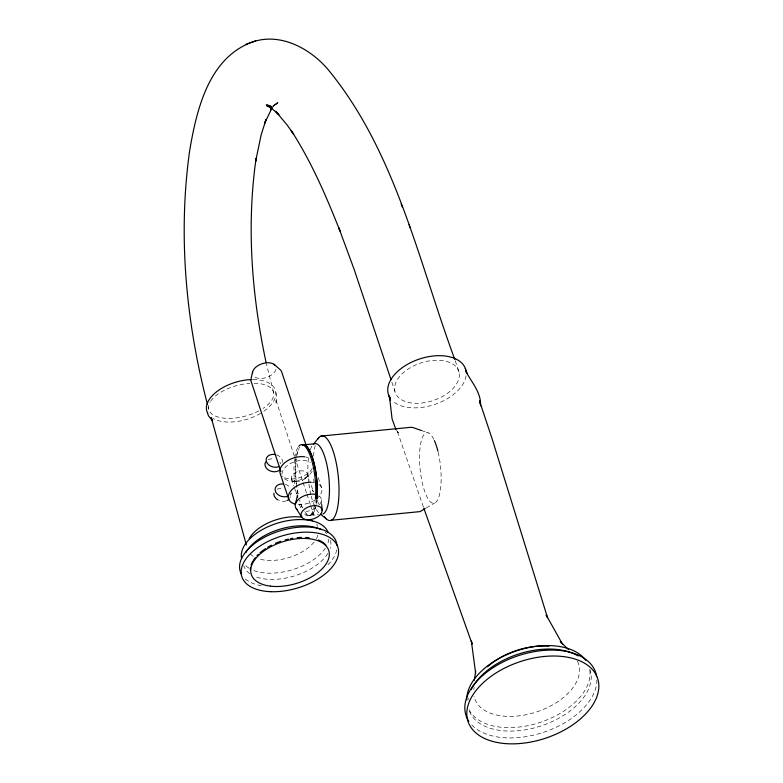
<?xml version="1.0" encoding="UTF-8"?>
<svg xmlns="http://www.w3.org/2000/svg" width="783" height="783" viewBox="0 0 783 783"><rect width="100%" height="100%" fill="white"/><g stroke="black" fill="none" stroke-linecap="round" stroke-linejoin="round"><path stroke-width="0.59" stroke-dasharray="3.92 2.94" d="M290.62 495.492L291.217 493.241M272.787 107.007L274.109 105.196M272.973 106.557L278.024 102.035L274.148 105.137L277.975 102.916L273.61 105.353L277.603 103.933L272.866 105.627M305.253 478.501L308.854 475.212M426.255 507.961L434.536 503.107M310.606 515.175L318.417 514.411M309.109 515.635L310.645 515.488M291.961 481.105L296.473 481.565M421.391 430.513L428.154 432.882M313.826 491.548L312.104 490.119L313.376 491.675L309.97 481.408M396.599 430.562L398.332 432.774L397.304 430.748M423.358 506.895L396.785 429.74M455.226 360.689L459.053 372.228A33.503 19.781 -18.4 0 1 414.853 403.274A33.503 19.781 -18.4 0 1 407.033 369.811A33.503 19.781 -18.4 0 1 459.053 372.228M391.833 382.094L394.906 391.314M318.231 477.679L321.568 487.721M307.308 473.421L309.588 480.273M291.501 478.942L293.772 485.783M294.154 486.928L296.434 493.77M294.349 456.058L275.743 399.575L275.978 402.462L276.683 396.844L275.655 391.167M294.731 457.213L302.708 481.418M303.09 482.573L306.505 492.947M306.887 494.102L310.303 504.477M310.675 505.632L314.472 517.152M316.753 524.072L317.516 526.382M273.6 392.518L266.406 363.88M208.092 406.817L208.699 409.118M321.343 499.906L321.696 504.536M466.081 375.771A40.589 23.97 -18.4 0 1 434.643 404.478A40.589 23.97 -18.4 0 1 392.175 400.485M596.881 679.869A68.287 40.334 -18.4 0 1 545.164 731.743A68.287 40.334 -18.4 0 1 470.769 723.854M589.746 669.074A63.775 37.662 -18.4 0 1 541.317 725.841A63.775 37.662 -18.4 0 1 468.714 709.192M468.009 700.198A63.775 37.662 -18.4 0 1 468.322 698.093M589.824 670.395A63.775 37.662 -18.4 0 1 539.379 722.65A63.775 37.662 -18.4 0 1 468.958 709.427M577.414 661.224A54.761 32.338 -18.4 0 1 537.207 711.737A54.761 32.338 -18.4 0 1 474.018 696.165M473.784 689.657A54.761 32.338 -18.4 0 1 474.165 687.405M254.054 383.239A33.503 15.846 -14.9 0 1 262.961 408.472M258.889 410.86A33.503 15.846 -14.9 0 1 221.266 417.77A33.503 15.846 -14.9 0 1 210.128 402.1M210.705 401.18A33.503 15.846 -14.9 0 1 249.953 383.357M252.997 379.559A35.842 19.389 -16.8 0 1 275.577 390.874A35.842 19.389 -16.8 0 1 261.522 412.768M260.631 413.316A35.842 19.389 -16.8 0 1 213.142 418.494M336.729 549.803A50.249 27.18 -16.8 0 1 327.509 565.228M261.453 585.743A50.249 27.18 -16.8 0 1 244.149 577.834M330.573 540.436A45.228 24.459 -16.8 0 1 330.113 548.413M327.793 553.454A45.228 24.459 -16.8 0 1 255.004 576.503M249.777 573.675A45.228 24.459 -16.8 0 1 243.758 565.708M325.19 532.215A45.228 24.459 -16.8 0 1 326.765 533.644M328.909 539.105A45.228 24.459 -16.8 0 1 326.394 546.387M325.376 548.071A45.228 24.459 -16.8 0 1 290.053 570.425A45.228 24.459 -16.8 0 1 249.816 568.683M248.828 568.086A45.228 24.459 -16.8 0 1 245.431 565.346M317.898 535.19A36.85 19.927 -16.8 0 1 316.41 538.606M314.091 542.022A36.85 19.927 -16.8 0 1 258.693 558.798M253.203 556.282A36.85 19.927 -16.8 0 1 250.433 554.061M275.949 369.488A12.244 7.233 -18.4 0 1 265.711 377.749A12.244 7.233 -18.4 0 1 253.457 375.889M318.975 495.845A13.526 7.987 -18.4 0 1 319.298 504.957M315.774 508.02A13.526 7.987 -18.4 0 1 305.996 511.426M312.114 471.288A16.1 9.513 -18.4 0 1 296.414 480.811A16.1 9.513 -18.4 0 1 282.399 476.054M282.027 474.224A16.1 9.513 -18.4 0 1 292.754 462.42A16.1 9.513 -18.4 0 1 310.352 462.45M438.167 452.212A35.431 10.296 84.4 0 1 434.487 503.126A35.431 10.296 84.4 0 1 419.531 458.73A35.431 10.296 84.4 0 1 433.909 439.547M315.432 507.218A35.431 10.296 84.4 0 1 305.067 512.307M302.336 507.492A35.431 10.296 84.4 0 1 299.772 500.435M298.098 493.789A35.431 10.296 84.4 0 1 297.08 488.318M296.904 487.183A35.431 10.296 84.4 0 1 296.238 458.965M296.943 454.806A35.431 10.296 84.4 0 1 299.762 447.142M316.704 500.083A35.431 10.296 84.4 0 1 316.068 504.379M318.554 504.154A42.517 12.352 84.4 0 1 317.232 499.564M314.091 482.582A42.517 12.352 84.4 0 1 313.709 479.03M313.484 456.049A42.517 12.352 84.4 0 1 315.206 445.615M318.75 512.708A35.431 10.296 84.4 0 1 315.099 507.355M314.609 506.298A35.431 10.296 84.4 0 1 311.086 495.717M310.841 494.699A35.431 10.296 84.4 0 1 308.864 483.708M308.717 482.563A35.431 10.296 84.4 0 1 308.659 456.685M310.274 449.677A35.431 10.296 84.4 0 1 312.613 445.194M268.178 459.69A8.378 6.303 14.8 0 1 274.285 459.102M279.756 462.146A8.378 6.303 14.8 0 1 280.833 463.722M276.526 454.864A8.378 6.303 14.8 0 1 282.575 462.547M286.275 500.875A8.378 6.303 14.8 0 1 278.973 500.445M277.113 489.258A8.378 6.303 14.8 0 1 283.221 488.661M290.327 496.618A8.378 6.303 14.8 0 1 289.769 498.174M291.305 492.908A8.378 6.303 14.8 0 1 290.473 494.357M285.462 484.432A8.378 6.303 14.8 0 1 289.876 487.202M316.156 504.595A35.754 10.385 84.4 0 1 304.352 511.583M302.297 507.746A35.754 10.385 84.4 0 1 299.713 500.621M298.02 493.916A35.754 10.385 84.4 0 1 296.659 486.096M296.356 483.796A35.754 10.385 84.4 0 1 296.297 457.673M296.473 456.606A35.754 10.385 84.4 0 1 298.636 448.796M316.792 500.259A35.754 10.385 84.4 0 1 316.508 502.5M314.619 504.741A35.754 10.385 84.4 0 1 303.52 512.748M300.77 507.893A35.754 10.385 84.4 0 1 298.871 502.989M296.493 494.063A35.754 10.385 84.4 0 1 295.847 490.784M294.829 483.943A35.754 10.385 84.4 0 1 294.614 458.926M294.77 457.82A35.754 10.385 84.4 0 1 298.176 446.995M315.265 500.406A35.754 10.385 84.4 0 1 314.972 502.647M318.926 484.481A17.392 10.277 -18.4 0 1 318.035 497.587M314.795 500.131A17.392 10.277 -18.4 0 1 296.111 504.291M312.251 482.338A17.392 10.277 -18.4 0 1 314.179 482.602M312.29 468.371A17.392 10.277 -18.4 0 1 298.636 477.924A17.392 10.277 -18.4 0 1 282.839 476.769M305.644 456.949A17.392 10.277 -18.4 0 1 308.238 457.693M295.514 481.476A8.378 4.943 -18.4 0 0 307.504 474.381A8.378 4.943 -18.4 0 0 295.201 472.687A8.378 4.943 -18.4 0 0 295.514 481.476"/><path stroke-width="1.17" d="M480.508 405.809C481.476 392.371 470.974 381.771 465.494 370.525L466.932 373.334L465.298 368.411M474.312 680.319L475.702 671.051M251.079 378.532L252.635 371.759M295.377 504.076L297.501 495.208L297.569 497.195M272.249 107.467L264.478 123.548L266.063 119.505L261.179 134.754L255.561 161.611L256.11 158.313C246.361 226.258 251.764 295.798 266.142 362.686M272.053 107.711L270.801 109.728L272.122 107.917M313.376 444.264L318.759 437.736M270.898 108.808L272.278 107.31M425.218 508.578L420.04 511.612L331.082 520.274M250.589 42.674C208.112 59.508 196.445 110.569 189.623 150.953C177.79 235.468 186.031 322.185 207.475 404.517M250.942 42.566C278.973 31.79 309.363 47.802 327.656 69.061C395.914 151.569 418.523 261.512 454.835 359.544M270.781 106.361L268.892 107.036L270.879 106.331M245.872 44.357L255.679 40.873M269.9 106.165L267.923 106.517L270.008 106.224M320.991 436.072L409.949 427.401L412.377 427.352L421.391 430.513M269.078 105.979L267.062 106.008L270.35 106.204M268.471 105.822L266.484 105.529L271.094 106.694M270.145 106.39L266.347 105.157L271.192 107.271L266.807 104.991L271.897 108.132L268.011 105.186L278.895 114.719L275.685 111.255L287.478 125.446L293.664 134.343L291.286 130.634C311.536 161.983 326.305 196.464 340.028 231.054L338.794 227.775L354.317 269.881L391.069 379.784M320.59 514.225L326.129 518.757M273.981 364.31L280.676 370.095L281.626 371.729L305.879 444.627M568.497 649.665L560.295 641.551L561.48 643M212.624 420.97L208.532 415.91L207.436 413.062M296.287 508.647L301.856 517.406M562.654 644.448L546.143 614.958L547.552 617.728L492.125 438.871L479.49 400.886L480.341 404.175M396.012 429.828L392.077 418.885L389.523 397.02L390.306 400.064L388.662 395.131M212.281 420.275L211.263 417.613L246.361 544.988M401.141 203.825L402.374 207.103M409.078 224.76L410.263 227.912M423.769 508.05L472.139 644.027L471.366 641.032L475.673 673.527M280.852 471.435L250.854 380.499M288.731 499.172L280.197 473.519A17.392 10.277 -18.4 0 1 286.519 461.402A17.392 10.277 -18.4 0 1 304.704 456.792M321.696 504.536L322.136 510.33A10.952 6.47 -18.4 0 1 306.456 519.609A10.952 6.47 -18.4 0 1 306.045 508.118A10.952 6.47 -18.4 0 1 322.136 510.33M390.1 397.94A40.589 23.97 -18.4 0 1 418.474 359.348A40.589 23.97 -18.4 0 1 466.081 371.445M468.802 721.231A68.287 40.334 -18.4 0 1 516.545 656.281A68.287 40.334 -18.4 0 1 596.636 676.649M471.219 689.559A63.775 37.662 -18.4 0 1 519.344 653.776A63.775 37.662 -18.4 0 1 578.128 655.948M466.717 699.826A63.775 37.662 -18.4 0 1 516.604 650.839A63.775 37.662 -18.4 0 1 585.762 660.363M487.535 666.744A54.761 32.338 -18.4 0 1 548.952 646.21M207.749 413.316A35.842 19.389 -16.8 0 1 217.008 391.461A35.842 19.389 -16.8 0 1 251.96 379.569M241.467 574.272A50.249 27.18 -16.8 0 1 280.392 530.747A50.249 27.18 -16.8 0 1 336.984 545.35M245.793 552.602A45.228 24.459 -16.8 0 1 279.923 529.2A45.228 24.459 -16.8 0 1 321.324 529.739M241.624 558.563A45.228 24.459 -16.8 0 1 278.043 522.975A45.228 24.459 -16.8 0 1 328.126 532.371M249.2 538.606A36.85 19.927 -16.8 0 1 302.492 517.348M310.743 519.971A36.85 19.927 -16.8 0 1 312.407 520.92M252.459 373.256A12.244 7.233 -18.4 0 1 261.728 363.86A12.244 7.233 -18.4 0 1 275.117 365.348M297.55 509.792A13.526 7.987 -18.4 0 1 298.812 499.074A13.526 7.987 -18.4 0 1 315.295 494.386M434.399 440.604A35.431 10.296 84.4 0 1 437.922 451.194M304.225 444.959A35.431 10.296 84.4 0 0 302.199 444.998L314.472 443.804A35.431 10.296 84.4 0 1 328.625 475.212A35.431 10.296 84.4 0 1 322.88 513.981M304.92 445.243A35.431 10.296 84.4 0 1 307.739 447.866M308.433 448.865A35.431 10.296 84.4 0 1 316.821 498.918M317.741 439.165A42.517 12.352 84.4 0 1 338.51 478.951A42.517 12.352 84.4 0 1 324.221 516.555M280.353 469.311A8.378 6.303 14.8 0 1 269.548 470.652A8.378 6.303 14.8 0 1 265.584 462.029M279.414 466.443A8.378 6.303 14.8 0 1 266.416 461.588A8.378 6.303 14.8 0 1 275.469 454.59M288.692 499.495A8.378 6.303 14.8 0 1 287.165 500.513M278.014 499.965A8.378 6.303 14.8 0 1 273.952 493.153M288.35 496.001A8.378 6.303 14.8 0 1 275.508 491.567A8.378 6.303 14.8 0 1 283.338 483.982M250.394 569.74A40.53 21.924 -16.8 0 1 250.56 567.489M251.098 565.189A40.53 21.924 -16.8 0 1 252.743 561.421M253.3 560.481A40.53 21.924 -16.8 0 1 255.297 557.662M256.893 555.813A40.53 21.924 -16.8 0 1 258.37 554.295M259.995 552.808A40.53 21.924 -16.8 0 1 265.594 548.589M267.678 547.288A40.53 21.924 -16.8 0 1 271.456 545.203M275.469 543.324A40.53 21.924 -16.8 0 1 280.735 541.288M285.071 539.937A40.53 21.924 -16.8 0 1 288.379 539.105M290.571 538.645A40.53 21.924 -16.8 0 1 292.783 538.244M297.149 537.676A40.53 21.924 -16.8 0 1 301.426 537.402M305.722 537.441A40.53 21.924 -16.8 0 1 309.168 537.735M318.417 540.006A40.53 21.924 -16.8 0 1 325.943 545.105M302.16 444.675A35.754 10.385 84.4 0 1 313.591 461.295A35.754 10.385 84.4 0 1 316.919 499.084M298.744 446.232A35.754 10.385 84.4 0 1 311.213 458.564A35.754 10.385 84.4 0 1 315.383 499.241M295.211 504.086A17.392 10.277 -18.4 0 1 290.395 491.421A17.392 10.277 -18.4 0 1 311.243 482.279M504.927 743.556A68.287 40.334 -18.4 0 0 598.604 682.57A68.287 40.334 -18.4 0 0 494.934 673.674A68.287 40.334 -18.4 0 0 504.927 743.556M270.879 591.703A50.249 27.18 -16.8 0 0 338.227 548.413A50.249 27.18 -16.8 0 0 260.475 545.712A50.249 27.18 -16.8 0 0 270.879 591.703M270.556 586.154A40.53 21.924 -16.8 0 0 329.33 554.139A40.53 21.924 -16.8 0 0 270.164 547.082A40.53 21.924 -16.8 0 0 270.556 586.154"/></g></svg>
